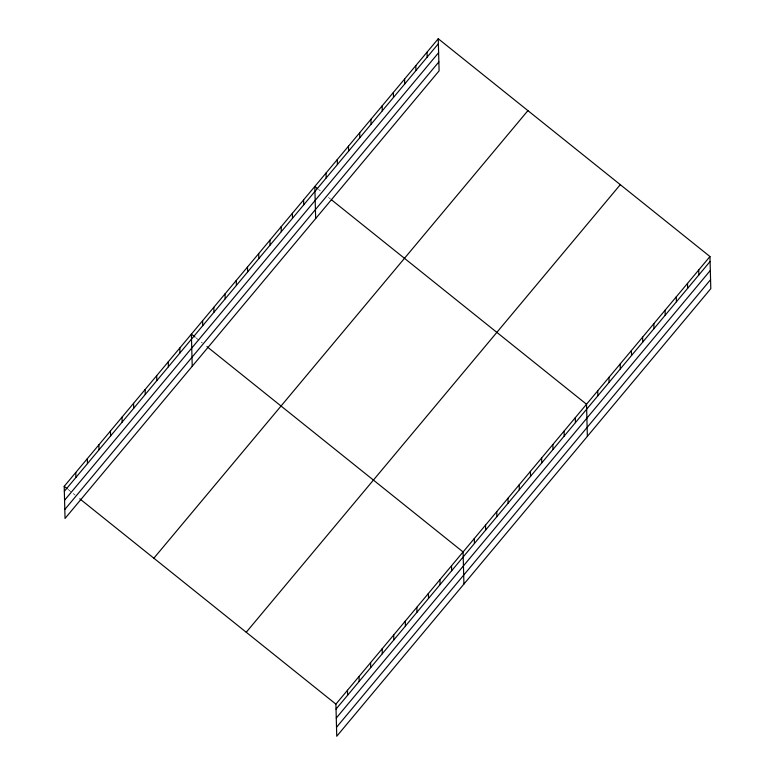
<?xml version="1.0" encoding="UTF-8"?>
<svg xmlns="http://www.w3.org/2000/svg" width="775" height="775" viewBox="0 0 775 775"><rect width="100%" height="100%" fill="white"/><g stroke="black" fill="none" stroke-linecap="round" stroke-linejoin="round"><path stroke-width="0.58" stroke-dasharray="3.88 2.91" d="M318.477 189.391L320.308 190.853M328.542 197.451L330.373 198.923M195.959 337.823L202.362 342.957M67.861 489.267L75.185 495.138"/><path stroke-width="1.16" d="M438.253 38.75L439.096 70.864L65.042 518.456L64.209 486.332L438.253 38.75L709.958 256.544L710.791 288.668L336.747 736.25L335.904 704.136L709.958 256.544M64.335 491.292L438.379 43.71M64.567 500.253L438.621 52.671M64.809 509.485L438.863 61.903M153.867 558.203L527.911 110.622M246.247 632.255L620.291 184.673M336.04 709.086L710.084 261.504M336.272 718.057L710.317 270.465M336.515 727.289L710.559 279.707M317.566 188.654L314.815 186.455L315.657 218.569M331.283 199.65L586.52 404.25L587.363 436.373M195.038 337.086L191.386 334.151L192.219 366.275M206.935 346.619L463.082 551.955L463.925 584.069M64.209 486.332L66.95 488.531M79.757 498.8L335.904 704.136M698.73 269.971L698.866 274.931M687.512 283.398L687.638 288.358M676.284 296.835L676.42 301.785M665.066 310.262L665.202 315.212M653.848 323.688L653.974 328.648M642.62 337.115L642.756 342.075M631.402 350.542L631.538 355.502M620.184 363.969L620.31 368.929M608.956 377.396L609.092 382.356M597.738 390.823L597.864 395.783M575.292 417.677L575.428 422.637M564.074 431.103L564.2 436.063M552.856 444.53L552.982 449.49M541.628 457.957L541.764 462.917M530.41 471.384L530.536 476.344M519.192 484.811L519.318 489.771M507.964 498.248L508.1 503.198M496.746 511.674L496.872 516.625M485.528 525.101L485.654 530.061M474.3 538.528L474.436 543.488M451.525 565.789L451.651 570.749M427.035 52.177L427.161 57.137M439.958 579.623L440.084 584.583M415.807 65.604L415.942 70.564M428.401 593.456L428.527 598.416M404.589 79.031L404.715 83.991M416.834 607.29L416.969 612.25M393.371 92.457L393.497 97.418M405.277 621.124L405.403 626.084M382.143 105.884L382.278 110.844M393.71 634.958L393.845 639.917M370.925 119.311L371.051 124.271M382.153 648.791L382.278 653.751M359.707 132.738L359.832 137.698M370.586 662.625L370.721 667.585M348.479 146.175L348.614 151.125M359.028 676.459L359.154 681.419M337.261 159.602L337.387 164.552M347.471 690.292L347.597 695.252M326.043 173.028L326.168 177.988M303.597 199.882L303.722 204.842M292.378 213.309L292.504 218.269M281.151 226.736L281.286 231.696M269.933 240.163L270.058 245.123M258.714 253.59L258.84 258.55M247.487 267.017L247.622 271.977M236.268 280.443L236.394 285.403M225.05 293.87L225.176 298.83M213.822 307.297L213.958 312.257M202.604 320.724L202.73 325.684M179.819 347.994L179.955 352.945M168.262 361.828L168.388 366.778M156.695 375.662L156.831 380.612M145.138 389.496L145.264 394.456M133.571 403.329L133.707 408.289M122.014 417.163L122.14 422.123M110.447 430.997L110.583 435.957M98.89 444.831L99.016 449.791M87.333 458.664L87.459 463.624M75.766 472.498L75.902 477.458"/></g></svg>
